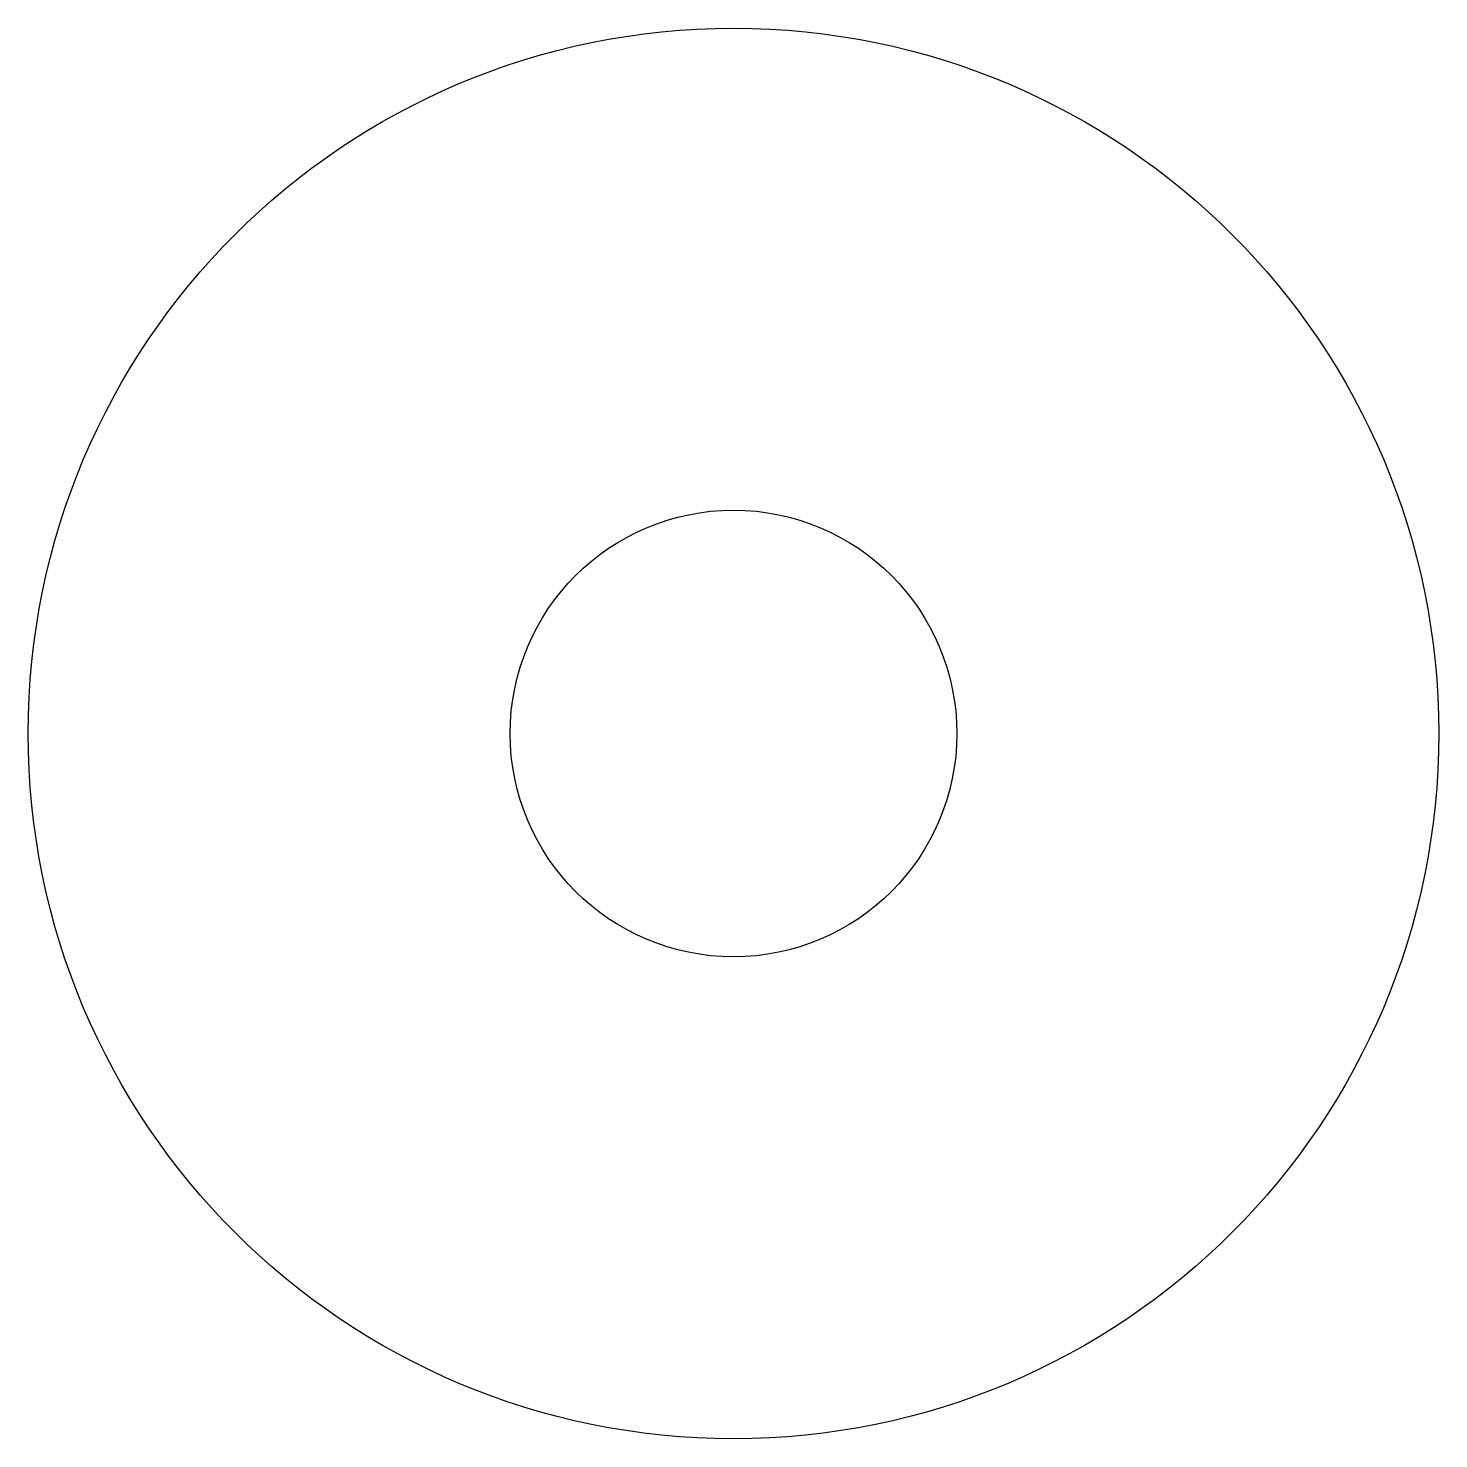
# Model space of a CAD drawing. Header units: millimetres. Extents: x -15 to 15, y -15 to 15.
import ezdxf

# ---------------------------------------------------------------- set-up
doc = ezdxf.new("R2010")
doc.units = ezdxf.units.MM
doc.layers.add('Sketch', color=7, linetype='CONTINUOUS')

msp = doc.modelspace()

# ---------------------------------------------------------------- linework, layer by layer
at = {"layer": 'Sketch'}
for radius in [15, 4.75]:
    msp.add_circle((0, 0), radius, dxfattribs=at)

doc.saveas('drawing.dxf')
